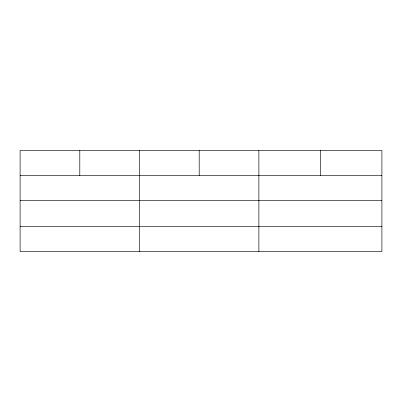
<?xml version="1.0" encoding="UTF-8"?>
<svg xmlns="http://www.w3.org/2000/svg" width="402" height="402" viewBox="0 0 402 402"><rect width="100%" height="100%" fill="white"/><g stroke="black" fill="none" stroke-linecap="round" stroke-linejoin="round"><path stroke-width="0.6" d="M381.9 200.618L381.9 150.489L20.1 150.489L20.1 251.511L381.9 251.511L381.9 200.618L20.1 200.618M20.1 175.548L381.9 175.548M20.1 226.447L381.9 226.447M320.394 150.489L320.394 175.548M258.888 150.489L258.888 251.511M199.191 150.489L199.191 175.548M139.494 150.489L139.494 251.511M79.797 150.489L79.797 175.548"/></g></svg>
